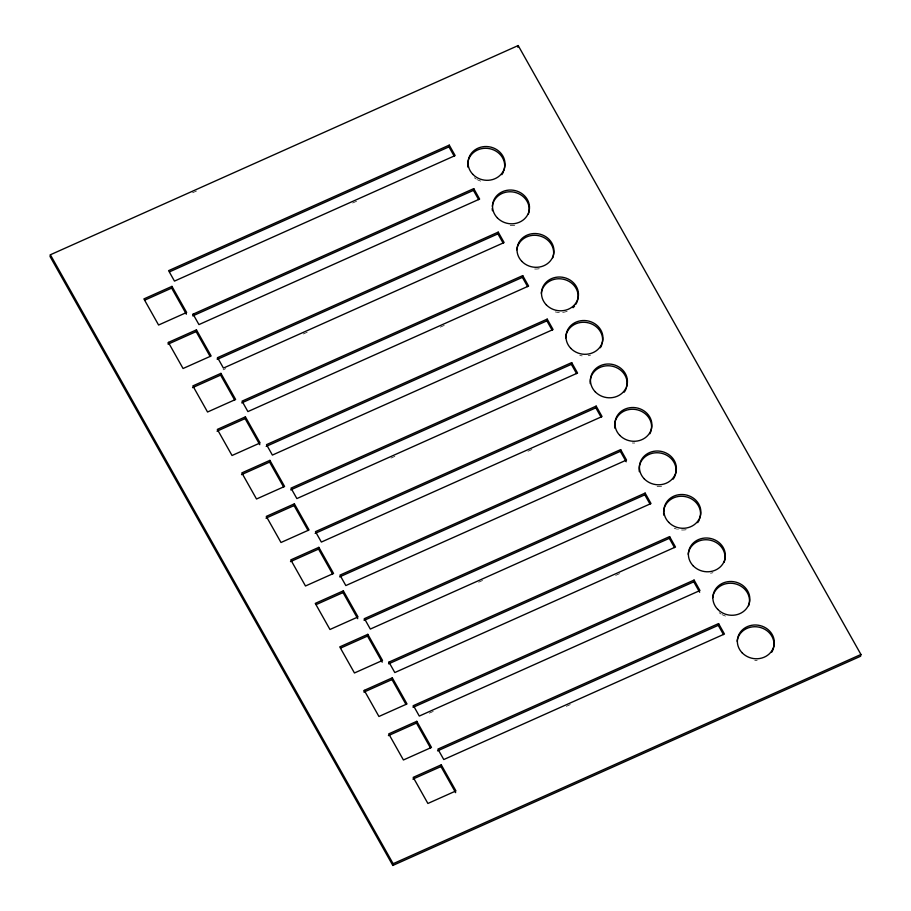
<?xml version="1.0" encoding="UTF-8"?>
<svg xmlns="http://www.w3.org/2000/svg" width="911" height="911" viewBox="0 0 911 911"><rect width="100%" height="100%" fill="white"/><g stroke="black" fill="none" stroke-linecap="round" stroke-linejoin="round"><path stroke-width="0.68" stroke-dasharray="4.55 3.42" d="M192.608 192.756L196.491 191.025M352.648 203.005L356.531 201.274M223.115 369.832L225.7 368.67M303.306 333.961L307.189 332.23M440.32 327.129L444.204 325.398M390.978 458.085L394.862 456.354M527.993 451.252L531.876 449.522M478.662 582.209L482.534 580.478M615.677 575.376L619.548 573.645M429.32 713.165L433.203 711.434M566.335 706.332L570.218 704.602M590.499 355.199A18.527 16.831 10.3 0 1 588.187 355.745M582.175 355.871A18.527 16.831 10.3 0 1 579.783 355.415M567.143 311.323A18.527 16.831 10.3 0 1 555.3 311.926M757.166 660.486A18.527 16.831 10.3 0 1 754.752 660.464M725.52 616.064A18.527 16.831 10.3 0 1 722.184 614.663M721.148 614.071A18.527 16.831 10.3 0 1 719.189 612.716M712.914 572.677A18.527 16.831 10.3 0 1 710.591 573.224M686.108 529.735A18.527 16.831 10.3 0 1 677.716 529.405M676.554 529.075A18.527 16.831 10.3 0 1 674.299 528.209M661.625 486.235A18.527 16.831 10.3 0 1 654.417 486.167M634.762 443.008A18.527 16.831 10.3 0 1 632.348 442.985M539.221 268.756A18.527 16.831 10.3 0 1 532.013 268.688M514.738 225.256A18.527 16.831 10.3 0 1 509.932 225.507M480.701 181.107A18.527 16.831 10.3 0 1 477.353 179.706M476.316 179.114A18.527 16.831 10.3 0 1 474.369 177.759"/><path stroke-width="1.37" d="M50.378 254.773L50.059 256.515L392.812 865.45L860.622 656.227L860.941 654.485L518.188 45.55L50.378 254.773L393.131 863.708L392.812 865.45M186.345 314.204L171.655 288.104L171.963 286.373L143.904 298.922L158.582 325.022L186.653 312.462L171.963 286.373M168.376 342.422L168.068 344.153L196.138 331.604L196.446 329.862L168.376 342.422L183.065 368.511L211.136 355.962L196.446 329.862M193.075 314.158L192.756 315.901L473.435 190.365L473.754 188.623L193.075 314.158L198.951 324.589L479.63 199.065L473.754 188.623M217.558 357.647L217.239 359.389L497.918 233.865L498.237 232.123L217.558 357.647L223.434 368.09L504.113 242.554L498.237 232.123M234.639 400.009L220.61 375.104L220.929 373.362L192.859 385.911L207.549 412.011L235.619 399.451L220.929 373.362M259.783 444.693L245.093 418.593L245.412 416.851L217.342 429.411L232.032 455.5L260.102 442.951L245.412 416.851M283.606 486.998L269.576 462.093L269.895 460.351L241.825 472.9L256.515 499L284.585 486.451L269.895 460.351M308.089 530.498L294.059 505.582L294.378 503.84L266.308 516.4L280.998 542.5L309.068 529.94L294.378 503.84M332.561 573.998L318.543 549.082L318.861 547.34L290.791 559.889L305.481 585.989L333.551 573.44L318.861 547.34M357.716 618.671L343.026 592.583L343.345 590.84L315.274 603.389L329.964 629.49L358.034 616.929L343.345 590.84M454.179 156.145L448.952 146.865L449.271 145.122L168.592 270.658L174.468 281.1L455.147 155.565L449.271 145.122M364.127 620.368L364.446 618.626L645.136 493.09L651.012 503.532L370.321 629.068L364.446 618.626M382.199 662.172L367.509 636.072L367.828 634.329L339.757 646.89L354.447 672.978L382.518 660.429L367.828 634.329M364.241 690.379L363.922 692.121L391.992 679.572L392.311 677.83L364.241 690.379L378.93 716.479L407.001 703.93L392.311 677.83M388.929 662.115L388.61 663.857L669.3 538.333L669.608 536.59L388.929 662.115L394.805 672.557L675.484 547.021L669.608 536.59M517.869 47.292L518.188 45.55M413.412 705.615L413.093 707.357L693.783 581.822L694.091 580.079L413.412 705.615L419.288 716.057L699.967 590.522L694.091 580.079M430.493 747.977L416.475 723.061L416.794 721.318L388.724 733.879L403.414 759.979L431.484 747.419L416.794 721.318M527.628 286.635L522.402 277.354L522.72 275.612L242.041 401.147L247.906 411.59L528.596 286.054L522.72 275.612M455.648 792.661L440.958 766.561L441.266 764.819L413.207 777.368L427.897 803.468L455.955 790.919L441.266 764.819M552.112 330.135L546.885 320.854L547.204 319.112L266.513 444.636L272.389 455.079L553.079 329.543L547.204 319.112M576.595 373.624L571.368 364.343L571.687 362.601L290.996 488.137L296.872 498.579L577.563 373.043L571.687 362.601M601.078 417.124L595.851 407.843L596.17 406.101L315.479 531.637L321.355 542.068L602.046 416.543L596.17 406.101M626.21 461.775L620.334 451.332L620.653 449.601L339.962 575.126L345.838 585.568L626.529 460.032L620.653 449.601M650.033 504.113L644.817 494.832L645.136 493.09M723.482 634.603L718.267 625.322L718.574 623.579L437.895 749.115L443.771 759.546L724.45 634.022L718.574 623.579M169.571 271.82L448.952 146.865M144.86 300.095L171.655 288.104M192.551 387.653L220.61 375.104M241.722 402.89L522.402 277.354M217.034 431.154L245.093 418.593M266.206 446.379L546.885 320.854M241.506 474.642L269.576 462.093M290.689 489.879L571.368 364.343M265.989 518.143L294.059 505.582M315.16 533.379L595.851 407.843M290.472 561.631L318.543 549.082M339.644 576.868L620.334 451.332M316.231 604.562L343.026 592.583M365.425 619.787L644.817 494.832M340.714 648.051L367.509 636.072M388.405 735.621L416.475 723.061M437.576 750.858L718.267 625.322M412.888 779.11L440.958 766.561M393.131 863.708L860.941 654.485M473.435 190.365L478.662 199.646M497.918 233.865L503.145 243.135M669.3 538.333L674.516 547.602M693.783 581.822L699.659 592.264M196.138 331.604L210.156 356.52M391.992 679.572L406.01 704.476M626.267 388.234A18.527 16.831 10.3 0 1 624.24 392.163M590.226 383.588A18.527 16.831 10.3 0 1 609.994 365.846A18.527 16.831 10.3 0 1 626.586 387.175M541.282 293.285A18.527 16.831 10.3 0 1 565.184 279.711A18.527 16.831 10.3 0 1 575.877 304.24M574.59 306.062A18.527 16.831 10.3 0 1 573.042 307.713M601.784 344.734A18.527 16.831 10.3 0 1 600.36 347.74M565.685 337.879A18.527 16.831 10.3 0 1 586.718 322.505A18.527 16.831 10.3 0 1 602.103 343.686M614.857 428.181A18.527 16.831 10.3 0 1 635.673 409.495A18.527 16.831 10.3 0 1 649.873 433.761M492.441 210.703A18.527 16.831 10.3 0 1 492.225 208.494M492.327 206.296A18.527 16.831 10.3 0 1 514.464 192.244A18.527 16.831 10.3 0 1 528.334 214.244M737.147 641.253A18.527 16.831 10.3 0 1 761.038 627.679A18.527 16.831 10.3 0 1 771.742 652.208M712.664 597.753A18.527 16.831 10.3 0 1 734.801 583.712A18.527 16.831 10.3 0 1 748.671 605.713M688.181 554.264A18.527 16.831 10.3 0 1 710.318 540.212A18.527 16.831 10.3 0 1 724.188 562.212M699.318 519.748A18.527 16.831 10.3 0 1 697.678 522.652M663.812 515.17A18.527 16.831 10.3 0 1 663.595 512.961M663.607 511.857A18.527 16.831 10.3 0 1 685.243 496.597A18.527 16.831 10.3 0 1 699.705 518.712M639.328 471.682A18.527 16.831 10.3 0 1 661.352 453.222A18.527 16.831 10.3 0 1 673.195 479.152M516.81 249.796A18.527 16.831 10.3 0 1 538.936 235.744A18.527 16.831 10.3 0 1 552.818 257.745M503.453 171.78A18.527 16.831 10.3 0 1 501.824 174.684M467.958 167.214A18.527 16.831 10.3 0 1 487.579 148.368A18.527 16.831 10.3 0 1 503.851 170.756M546.384 304.923A18.527 16.831 10.3 0 0 577.62 299.503A18.527 16.831 10.3 0 0 555.938 277.308A18.527 16.831 10.3 0 0 546.384 304.923M595.35 391.912A18.527 16.831 10.3 0 0 626.586 386.492A18.527 16.831 10.3 0 0 604.904 364.298A18.527 16.831 10.3 0 0 595.35 391.912M570.867 348.423A18.527 16.831 10.3 0 0 602.103 342.991A18.527 16.831 10.3 0 0 580.421 320.809A18.527 16.831 10.3 0 0 570.867 348.423M619.833 435.412A18.527 16.831 10.3 0 0 651.058 429.981A18.527 16.831 10.3 0 0 629.387 407.798A18.527 16.831 10.3 0 0 619.833 435.412M497.417 217.934A18.527 16.831 10.3 0 0 528.653 212.502A18.527 16.831 10.3 0 0 506.971 190.319A18.527 16.831 10.3 0 0 497.417 217.934M521.901 261.423A18.527 16.831 10.3 0 0 553.136 256.002A18.527 16.831 10.3 0 0 531.455 233.82A18.527 16.831 10.3 0 0 521.901 261.423M742.237 652.891A18.527 16.831 10.3 0 0 773.473 647.459A18.527 16.831 10.3 0 0 751.803 625.276A18.527 16.831 10.3 0 0 742.237 652.891M717.754 609.391A18.527 16.831 10.3 0 0 748.99 603.97A18.527 16.831 10.3 0 0 727.32 581.776A18.527 16.831 10.3 0 0 717.754 609.391M693.271 565.902A18.527 16.831 10.3 0 0 724.507 560.47A18.527 16.831 10.3 0 0 702.837 538.287A18.527 16.831 10.3 0 0 693.271 565.902M668.788 522.402A18.527 16.831 10.3 0 0 700.024 516.97A18.527 16.831 10.3 0 0 678.353 494.787A18.527 16.831 10.3 0 0 668.788 522.402M644.305 478.901A18.527 16.831 10.3 0 0 675.541 473.481A18.527 16.831 10.3 0 0 653.87 451.298A18.527 16.831 10.3 0 0 644.305 478.901M472.934 174.434A18.527 16.831 10.3 0 0 504.17 169.013A18.527 16.831 10.3 0 0 482.488 146.819A18.527 16.831 10.3 0 0 472.934 174.434"/></g></svg>
